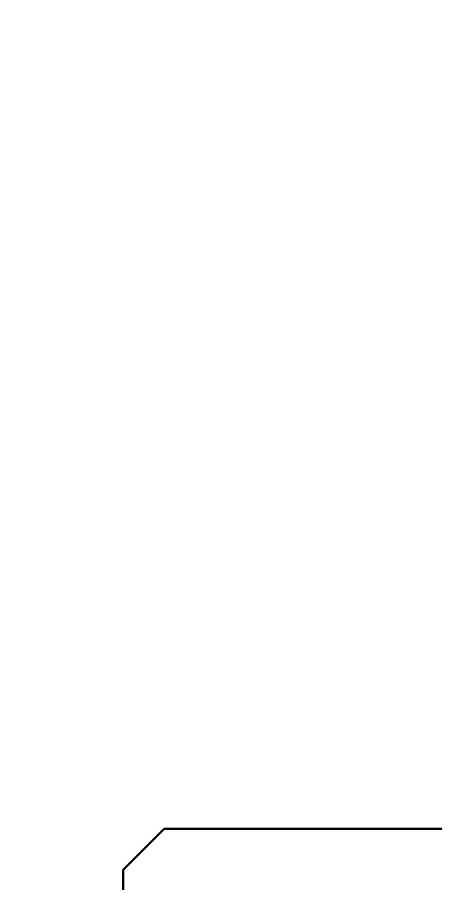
# Model space of a CAD drawing. Header units: millimetres. Extents: x -2601 to 21461, y 11492 to 21077.
# Drawn here: x -249.7 to -147.7, y 12970.3 to 13181.9 of the extents above; entities that cross this region are included whole.
import ezdxf

# ---------------------------------------------------------------- set-up
doc = ezdxf.new("R2010")
doc.units = ezdxf.units.MM
doc.header["$PDSIZE"] = -1
doc.styles.get("Standard").update_dxf_attribs({"font": ''})
doc.styles.get('Standard').set_extended_font_data('HYSWLongFangSong')
doc.dimstyles.new('ISO-25', dxfattribs={"dimscale": 25, "dimtxt": 3.5, "dimasz": 1.6, "dimexe": 1.25, "dimexo": 0.625, "dimtad": 1, "dimdec": 0, "dimzin": 9, "dimdsep": 46, "dimtxsty": 'Standard', "dimcen": 2.5, "dimadec": 0, "dimazin": 2, "dimtfac": 1, "dimtdec": 0, "dimtofl": 0, "dimtmove": 0, "dimatfit": 3, "dimfxl": 1, "dimarcsym": 0})

# ---------------------------------------------------------------- blocks, each defined once
blk = doc.blocks.new('*D41')
at = {"color": 0, "lineweight": -2}
for p, q in [((-984.73, 13145.13), (-566.17, 12980.75)), ((-80.3, 12727.44), (-80.3, 12852.44)), ((-142.8, 12789.94), (-17.8, 12789.94))]:
    blk.add_line(p, q, dxfattribs=at)
at = {"color": 0}
blk.add_solid([(-563.74, 12986.96), (-568.61, 12974.55), (-528.94, 12966.13)], dxfattribs=at)
at = {"layer": 'Defpoints', "color": 0}
for p in [(-528.94, 12966.13), (-80.3, 12789.94)]:
    blk.add_point(p, dxfattribs=at)
at = {"color": 0, "insert": (-871.65, 13164.51), "char_height": 87.5, "attachment_point": 5, "rotation": 338.5595}
blk.add_mtext('R482', dxfattribs=at)
blk = doc.blocks.new('*D43')
at = {"color": 0, "lineweight": -2}
blk.add_line((-236.77, 12789.94), (-753.02, 12789.94), dxfattribs=at)
blk.add_arc((-80.3, 12789.94), 641.47, 33.57336, 176.42664, dxfattribs=at)
at = {"color": 0}
for points in [[(459.83, 13148.19), (448.5, 13141.17), (475.23, 13110.68)], [(-713.85, 12829.72), (-727.18, 12830.13), (-721.77, 12789.94)]]:
    blk.add_solid(points, dxfattribs=at)
at = {"layer": 'Defpoints', "color": 0}
for p in [(1391.95, 13639.94), (31.09, 13421.67), (-221.14, 12789.94), (-80.3, 12789.94), (-80.3, 12789.94)]:
    blk.add_point(p, dxfattribs=at)
at = {"color": 0, "insert": (-261.69, 13466.91), "char_height": 87.5, "attachment_point": 5, "rotation": 15}
blk.add_mtext('150°', dxfattribs=at)
blk = doc.blocks.new('*D99')
at = {"color": 0, "lineweight": -2}
blk.add_line((-1309.85, 13076.66), (-1702.94, 13168.33), dxfattribs=at)
at = {"color": 0}
blk.add_solid([(-1701.42, 13174.82), (-1704.45, 13161.83), (-1741.89, 13177.41)], dxfattribs=at)
at = {"layer": 'Defpoints', "color": 0}
for p in [(-1741.89, 13177.41), (-80.3, 12789.94)]:
    blk.add_point(p, dxfattribs=at)
at = {"color": 0, "insert": (-1413.9, 13161.89), "char_height": 87.5, "attachment_point": 5, "rotation": 346.8738}
blk.add_mtext('R1706', dxfattribs=at)

msp = doc.modelspace()

# ---------------------------------------------------------------- linework, layer by layer
at = {"color": 161, "lineweight": 30, "true_color": 0x67adff}
for p, q in [((-213.8, 12983.44), (-223.8, 12973.44)), ((-145.3, 12983.44), (-213.8, 12983.44)), ((-223.8, 12973.44), (-223.8, 12945.94))]:
    msp.add_line(p, q, dxfattribs=at)
at = {"lineweight": 30}
msp.add_arc((-80.3, 12789.94), 482, 30, 330, dxfattribs=at)

# ---------------------------------------------------------------- dimensions: what is measured, and where the dimension line sits
dim = msp.add_angular_dim_2l(base=(31.09, 13421.67), line1=((-80.3, 12789.94), (1391.95, 13639.94)), line2=((-80.3, 12789.94), (-221.14, 12789.94)), dimstyle='ISO-25')
dim.commit()
dim.dimension.update_dxf_attribs({"geometry": '*D43', "text_midpoint": (-261.69, 13466.91)})
for mpoint, picture, middle in [((-528.94, 12966.13), '*D41', (-893.36, 13109.24)), ((-1741.89, 13177.41), '*D99', (-1427.39, 13104.07))]:
    dim = msp.add_radius_dim(center=(-80.3, 12789.94), mpoint=mpoint, dimstyle='ISO-25')
    dim.commit()
    dim.dimension.update_dxf_attribs({"geometry": picture, "text_midpoint": middle, "dimtype": 164})

doc.saveas('drawing.dxf')
